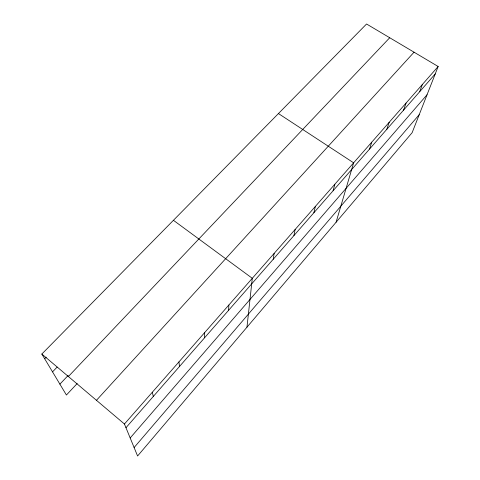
<?xml version="1.0" encoding="UTF-8"?>
<svg xmlns="http://www.w3.org/2000/svg" width="480" height="480" viewBox="0 0 480 480"><rect width="100%" height="100%" fill="white"/><g stroke="black" fill="none" stroke-linecap="round" stroke-linejoin="round"><path stroke-width="0.72" d="M228.612 310.29L228.864 305.004M246.966 327.186L252.3 278.298L173.424 220.302M273.216 259.272L274.146 253.404M293.928 235.572L295.152 229.458M313.878 212.754L315.378 206.412M333.102 190.758L334.854 184.218M336.084 222.24L353.628 162.822L278.442 113.562M369.528 149.082L371.73 142.188M386.802 129.324L389.208 122.274M403.494 110.232L406.08 103.044M419.628 91.77L422.388 84.456M438.156 66.492L412.134 132.678L137.586 456L124.446 424.008L41.844 354.042L366.558 24L438.156 66.492L124.446 424.008M134.112 447.54L419.208 114.684M130.176 437.97L427.038 94.758M125.97 427.722L435.234 73.914M96.462 400.308L414.054 52.188M77.178 383.544L66.414 395.028L41.844 354.042M59.892 384.144L68.142 375.456M68.388 376.524L389.718 37.746M52.536 371.868L57.138 367.092M44.682 358.77L46.242 357.18M152.298 392.268L153.318 396.432M178.932 361.908L179.496 366.486M204.432 332.85L204.57 337.8"/></g></svg>
